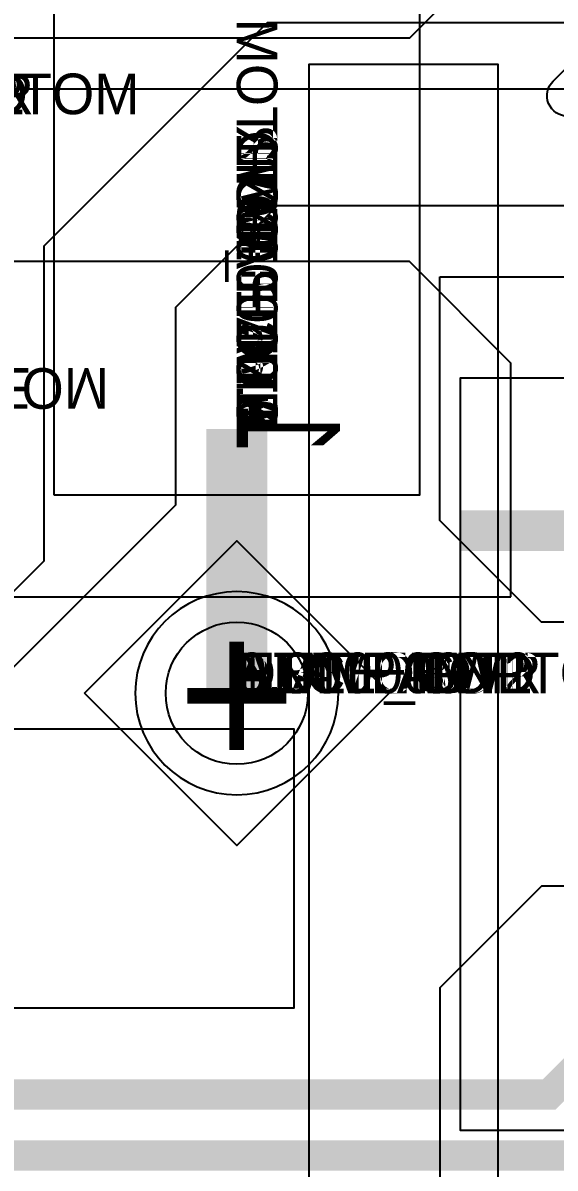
# Model space of a CAD drawing. Extents: x 0 to 323, y 0 to 320.
# Drawn here: x 62.45 to 65.07, y 11.06 to 16.7 of the extents above; entities that cross this region are included whole.
import ezdxf
from ezdxf.enums import TextEntityAlignment as Align

# ---------------------------------------------------------------- set-up
doc = ezdxf.new("R2010")
doc.units = 0
doc.header["$MEASUREMENT"] = 0
doc.layers.get('0').update_dxf_attribs({"linetype": 'CONTINUOUS'})
for name, color, linetype in [('CDN_FIGURES', 7, 'CONTINUOUS'), ('ETCH_BOTTOM', 7, 'CONTINUOUS'), ('ETCH_GND', 3, 'CONTINUOUS'), ('ETCH_INT1', 4, 'CONTINUOUS'), ('ETCH_INT2', 5, 'CONTINUOUS'), ('ETCH_PWR', 6, 'CONTINUOUS'), ('ETCH_TOP', 2, 'CONTINUOUS'), ('MANUFACTURING_NCLEGEND-1-6', 8, 'CONTINUOUS'), ('PACKAGE_GEOMETRY_ASSEMBLY_TOP', 11, 'CONTINUOUS'), ('PACKAGE_GEOMETRY_PIN_NUMBER', 9, 'CONTINUOUS')]:
    doc.layers.add(name, color=color, linetype=linetype)

# ---------------------------------------------------------------- blocks, each defined once
blk = doc.blocks.new('PAD_INFO')
for tag in ['SHAPE_TYPE', 'PAD_HEIGHT', 'PAD_LAYER', 'PAD_TYPE', 'PAD_WIDTH']:
    blk.add_attdef(tag, (0, 0), '', height=0.2)
at = {"flags": 2}
blk.add_attdef('CDN_TYPE', (0, 0), '', height=0.2, dxfattribs=at)
blk = doc.blocks.new('DRILL_INFO')
at = {"flags": 2}
blk.add_attdef('CDN_TYPE', (0, 0), '', height=0.2, dxfattribs=at)
for tag in ['FSHAPE', 'FCHAR', 'DRILL_HEIGHT', 'DIAMETER', 'PLATED', 'DRILL_WIDTH']:
    blk.add_attdef(tag, (0, 0), '', height=0.2)
blk = doc.blocks.new('VIA0700X0300')
at = {"layer": 'ETCH_BOTTOM'}
blk.add_circle((0, 0), 0.35, dxfattribs=at)
at = {"layer": 'ETCH_GND'}
blk.add_circle((0, 0), 0.35, dxfattribs=at)
at = {"layer": 'ETCH_INT1'}
blk.add_circle((0, 0), 0.35, dxfattribs=at)
at = {"layer": 'ETCH_INT2'}
blk.add_circle((0, 0), 0.35, dxfattribs=at)
at = {"layer": 'ETCH_PWR'}
blk.add_circle((0, 0), 0.35, dxfattribs=at)
at = {"layer": 'ETCH_TOP'}
blk.add_circle((0, 0), 0.35, dxfattribs=at)
ref = blk.add_blockref('PAD_INFO', (0, 0))
ref.add_attrib('PAD_LAYER', 'ETCH_TOP', (0, 0), dxfattribs={"height": 0.2})
ref.add_attrib('SHAPE_TYPE', 'NULL', (0, 0), dxfattribs={"height": 0.2})
ref.add_attrib('PAD_TYPE', 'ANTIPAD', (0, 0), dxfattribs={"height": 0.2})
ref.add_attrib('PAD_WIDTH', '0.000000', (0, 0), dxfattribs={"height": 0.2})
ref.add_attrib('PAD_HEIGHT', '0.000000', (0, 0), dxfattribs={"height": 0.2})
ref = blk.add_blockref('PAD_INFO', (0, 0))
ref.add_attrib('PAD_LAYER', 'ETCH_GND', (0, 0), dxfattribs={"height": 0.2})
ref.add_attrib('SHAPE_TYPE', 'NULL', (0, 0), dxfattribs={"height": 0.2})
ref.add_attrib('PAD_TYPE', 'ANTIPAD', (0, 0), dxfattribs={"height": 0.2})
ref.add_attrib('PAD_WIDTH', '0.000000', (0, 0), dxfattribs={"height": 0.2})
ref.add_attrib('PAD_HEIGHT', '0.000000', (0, 0), dxfattribs={"height": 0.2})
ref = blk.add_blockref('PAD_INFO', (0, 0))
ref.add_attrib('PAD_LAYER', 'ETCH_INT1', (0, 0), dxfattribs={"height": 0.2})
ref.add_attrib('SHAPE_TYPE', 'NULL', (0, 0), dxfattribs={"height": 0.2})
ref.add_attrib('PAD_TYPE', 'ANTIPAD', (0, 0), dxfattribs={"height": 0.2})
ref.add_attrib('PAD_WIDTH', '0.000000', (0, 0), dxfattribs={"height": 0.2})
ref.add_attrib('PAD_HEIGHT', '0.000000', (0, 0), dxfattribs={"height": 0.2})
ref = blk.add_blockref('PAD_INFO', (0, 0))
ref.add_attrib('PAD_LAYER', 'ETCH_INT2', (0, 0), dxfattribs={"height": 0.2})
ref.add_attrib('SHAPE_TYPE', 'NULL', (0, 0), dxfattribs={"height": 0.2})
ref.add_attrib('PAD_TYPE', 'ANTIPAD', (0, 0), dxfattribs={"height": 0.2})
ref.add_attrib('PAD_WIDTH', '0.000000', (0, 0), dxfattribs={"height": 0.2})
ref.add_attrib('PAD_HEIGHT', '0.000000', (0, 0), dxfattribs={"height": 0.2})
ref = blk.add_blockref('PAD_INFO', (0, 0))
ref.add_attrib('PAD_LAYER', 'ETCH_PWR', (0, 0), dxfattribs={"height": 0.2})
ref.add_attrib('SHAPE_TYPE', 'NULL', (0, 0), dxfattribs={"height": 0.2})
ref.add_attrib('PAD_TYPE', 'ANTIPAD', (0, 0), dxfattribs={"height": 0.2})
ref.add_attrib('PAD_WIDTH', '0.000000', (0, 0), dxfattribs={"height": 0.2})
ref.add_attrib('PAD_HEIGHT', '0.000000', (0, 0), dxfattribs={"height": 0.2})
ref = blk.add_blockref('PAD_INFO', (0, 0))
ref.add_attrib('PAD_LAYER', 'ETCH_BOTTOM', (0, 0), dxfattribs={"height": 0.2})
ref.add_attrib('SHAPE_TYPE', 'NULL', (0, 0), dxfattribs={"height": 0.2})
ref.add_attrib('PAD_TYPE', 'ANTIPAD', (0, 0), dxfattribs={"height": 0.2})
ref.add_attrib('PAD_WIDTH', '0.000000', (0, 0), dxfattribs={"height": 0.2})
ref.add_attrib('PAD_HEIGHT', '0.000000', (0, 0), dxfattribs={"height": 0.2})
ref = blk.add_blockref('PAD_INFO', (0, 0))
ref.add_attrib('PAD_LAYER', 'ETCH_TOP', (0, 0), dxfattribs={"height": 0.2})
ref.add_attrib('SHAPE_TYPE', 'NULL', (0, 0), dxfattribs={"height": 0.2})
ref.add_attrib('PAD_TYPE', 'THERMAL', (0, 0), dxfattribs={"height": 0.2})
ref.add_attrib('PAD_WIDTH', '0.000000', (0, 0), dxfattribs={"height": 0.2})
ref.add_attrib('PAD_HEIGHT', '0.000000', (0, 0), dxfattribs={"height": 0.2})
ref = blk.add_blockref('PAD_INFO', (0, 0))
ref.add_attrib('PAD_LAYER', 'ETCH_GND', (0, 0), dxfattribs={"height": 0.2})
ref.add_attrib('SHAPE_TYPE', 'NULL', (0, 0), dxfattribs={"height": 0.2})
ref.add_attrib('PAD_TYPE', 'THERMAL', (0, 0), dxfattribs={"height": 0.2})
ref.add_attrib('PAD_WIDTH', '0.000000', (0, 0), dxfattribs={"height": 0.2})
ref.add_attrib('PAD_HEIGHT', '0.000000', (0, 0), dxfattribs={"height": 0.2})
ref = blk.add_blockref('PAD_INFO', (0, 0))
ref.add_attrib('PAD_LAYER', 'ETCH_INT1', (0, 0), dxfattribs={"height": 0.2})
ref.add_attrib('SHAPE_TYPE', 'NULL', (0, 0), dxfattribs={"height": 0.2})
ref.add_attrib('PAD_TYPE', 'THERMAL', (0, 0), dxfattribs={"height": 0.2})
ref.add_attrib('PAD_WIDTH', '0.000000', (0, 0), dxfattribs={"height": 0.2})
ref.add_attrib('PAD_HEIGHT', '0.000000', (0, 0), dxfattribs={"height": 0.2})
ref = blk.add_blockref('PAD_INFO', (0, 0))
ref.add_attrib('PAD_LAYER', 'ETCH_INT2', (0, 0), dxfattribs={"height": 0.2})
ref.add_attrib('SHAPE_TYPE', 'NULL', (0, 0), dxfattribs={"height": 0.2})
ref.add_attrib('PAD_TYPE', 'THERMAL', (0, 0), dxfattribs={"height": 0.2})
ref.add_attrib('PAD_WIDTH', '0.000000', (0, 0), dxfattribs={"height": 0.2})
ref.add_attrib('PAD_HEIGHT', '0.000000', (0, 0), dxfattribs={"height": 0.2})
ref = blk.add_blockref('PAD_INFO', (0, 0))
ref.add_attrib('PAD_LAYER', 'ETCH_PWR', (0, 0), dxfattribs={"height": 0.2})
ref.add_attrib('SHAPE_TYPE', 'NULL', (0, 0), dxfattribs={"height": 0.2})
ref.add_attrib('PAD_TYPE', 'THERMAL', (0, 0), dxfattribs={"height": 0.2})
ref.add_attrib('PAD_WIDTH', '0.000000', (0, 0), dxfattribs={"height": 0.2})
ref.add_attrib('PAD_HEIGHT', '0.000000', (0, 0), dxfattribs={"height": 0.2})
ref = blk.add_blockref('PAD_INFO', (0, 0))
ref.add_attrib('PAD_LAYER', 'ETCH_BOTTOM', (0, 0), dxfattribs={"height": 0.2})
ref.add_attrib('SHAPE_TYPE', 'NULL', (0, 0), dxfattribs={"height": 0.2})
ref.add_attrib('PAD_TYPE', 'THERMAL', (0, 0), dxfattribs={"height": 0.2})
ref.add_attrib('PAD_WIDTH', '0.000000', (0, 0), dxfattribs={"height": 0.2})
ref.add_attrib('PAD_HEIGHT', '0.000000', (0, 0), dxfattribs={"height": 0.2})
ref = blk.add_blockref('PAD_INFO', (0, 0))
ref.add_attrib('PAD_LAYER', 'ETCH_TOP', (0, 0), dxfattribs={"height": 0.2})
ref.add_attrib('SHAPE_TYPE', 'CIRCLE', (0, 0), dxfattribs={"height": 0.2})
ref.add_attrib('PAD_TYPE', 'REGULAR', (0, 0), dxfattribs={"height": 0.2})
ref.add_attrib('PAD_WIDTH', '0.700000', (0, 0), dxfattribs={"height": 0.2})
ref.add_attrib('PAD_HEIGHT', '0.700000', (0, 0), dxfattribs={"height": 0.2})
ref = blk.add_blockref('PAD_INFO', (0, 0))
ref.add_attrib('PAD_LAYER', 'ETCH_GND', (0, 0), dxfattribs={"height": 0.2})
ref.add_attrib('SHAPE_TYPE', 'CIRCLE', (0, 0), dxfattribs={"height": 0.2})
ref.add_attrib('PAD_TYPE', 'REGULAR', (0, 0), dxfattribs={"height": 0.2})
ref.add_attrib('PAD_WIDTH', '0.700000', (0, 0), dxfattribs={"height": 0.2})
ref.add_attrib('PAD_HEIGHT', '0.700000', (0, 0), dxfattribs={"height": 0.2})
ref = blk.add_blockref('PAD_INFO', (0, 0))
ref.add_attrib('PAD_LAYER', 'ETCH_INT1', (0, 0), dxfattribs={"height": 0.2})
ref.add_attrib('SHAPE_TYPE', 'CIRCLE', (0, 0), dxfattribs={"height": 0.2})
ref.add_attrib('PAD_TYPE', 'REGULAR', (0, 0), dxfattribs={"height": 0.2})
ref.add_attrib('PAD_WIDTH', '0.700000', (0, 0), dxfattribs={"height": 0.2})
ref.add_attrib('PAD_HEIGHT', '0.700000', (0, 0), dxfattribs={"height": 0.2})
ref = blk.add_blockref('PAD_INFO', (0, 0))
ref.add_attrib('PAD_LAYER', 'ETCH_INT2', (0, 0), dxfattribs={"height": 0.2})
ref.add_attrib('SHAPE_TYPE', 'CIRCLE', (0, 0), dxfattribs={"height": 0.2})
ref.add_attrib('PAD_TYPE', 'REGULAR', (0, 0), dxfattribs={"height": 0.2})
ref.add_attrib('PAD_WIDTH', '0.700000', (0, 0), dxfattribs={"height": 0.2})
ref.add_attrib('PAD_HEIGHT', '0.700000', (0, 0), dxfattribs={"height": 0.2})
ref = blk.add_blockref('PAD_INFO', (0, 0))
ref.add_attrib('PAD_LAYER', 'ETCH_PWR', (0, 0), dxfattribs={"height": 0.2})
ref.add_attrib('SHAPE_TYPE', 'CIRCLE', (0, 0), dxfattribs={"height": 0.2})
ref.add_attrib('PAD_TYPE', 'REGULAR', (0, 0), dxfattribs={"height": 0.2})
ref.add_attrib('PAD_WIDTH', '0.700000', (0, 0), dxfattribs={"height": 0.2})
ref.add_attrib('PAD_HEIGHT', '0.700000', (0, 0), dxfattribs={"height": 0.2})
ref = blk.add_blockref('PAD_INFO', (0, 0))
ref.add_attrib('PAD_LAYER', 'ETCH_BOTTOM', (0, 0), dxfattribs={"height": 0.2})
ref.add_attrib('SHAPE_TYPE', 'CIRCLE', (0, 0), dxfattribs={"height": 0.2})
ref.add_attrib('PAD_TYPE', 'REGULAR', (0, 0), dxfattribs={"height": 0.2})
ref.add_attrib('PAD_WIDTH', '0.700000', (0, 0), dxfattribs={"height": 0.2})
ref.add_attrib('PAD_HEIGHT', '0.700000', (0, 0), dxfattribs={"height": 0.2})
ref = blk.add_blockref('DRILL_INFO', (0, 0))
ref.add_attrib('DIAMETER', '0.300000', (0, 0), dxfattribs={"height": 0.2})
ref.add_attrib('PLATED', 'PLATED', (0, 0), dxfattribs={"height": 0.2})
ref.add_attrib('FSHAPE', 'DIAMOND', (0, 0), dxfattribs={"height": 0.2})
ref.add_attrib('FCHAR', '+', (0, 0), dxfattribs={"height": 0.2})
ref.add_attrib('DRILL_WIDTH', '1.500000', (0, 0), dxfattribs={"height": 0.2})
ref.add_attrib('DRILL_HEIGHT', '1.500000', (0, 0), dxfattribs={"height": 0.2})
for tag in ['CDN_TYPE', 'PIN']:
    blk.add_attdef(tag, (0, 0), '', height=0.2)
at = {"flags": 2}
for tag in ['PSTKNAME', 'BBV']:
    blk.add_attdef(tag, (0, 0), '', height=0.2, dxfattribs=at)
blk = doc.blocks.new('FIGURE_DIAMOND')
at = {"layer": 'CDN_FIGURES'}
blk.add_lwpolyline([(-0.5, 0), (0, 0.5), (0.5, 0), (0, -0.5)], close=True, dxfattribs=at)
blk = doc.blocks.new('F361')
at = {"layer": 'PACKAGE_GEOMETRY_ASSEMBLY_TOP'}
blk.add_lwpolyline([(0.6, -9.475), (6.2, -9.475), (6.2, 1.025), (0.6, 1.025)], close=True, dxfattribs=at)
at = {"flags": 2}
for tag in ['SYMBOL_TYPE', 'CDN_TYPE', 'REFDES']:
    blk.add_attdef(tag, (0, 0), '', height=0.2, dxfattribs=at)
blk = doc.blocks.new('RC1650X2700TS_C1')
at = {"layer": 'ETCH_TOP'}
blk.add_lwpolyline([(0.825, 1.35), (-0.325, 1.35), (-0.825, 0.85), (-0.825, -1.35), (0.825, -1.35)], close=True, dxfattribs=at)
for tag in ['CDN_TYPE', 'PIN']:
    blk.add_attdef(tag, (0, 0), '', height=0.2)
at = {"flags": 2}
for tag in ['PSTKNAME', 'BBV']:
    blk.add_attdef(tag, (0, 0), '', height=0.2, dxfattribs=at)
blk = doc.blocks.new('RC1650X2700TS_C')
at = {"layer": 'ETCH_TOP'}
blk.add_lwpolyline([(-0.825, 1.35), (0.325, 1.35), (0.825, 0.85), (0.825, -1.35), (-0.825, -1.35)], close=True, dxfattribs=at)
ref = blk.add_blockref('PAD_INFO', (0, 0))
ref.add_attrib('PAD_LAYER', 'ETCH_TOP', (0, 0), dxfattribs={"height": 0.2})
ref.add_attrib('SHAPE_TYPE', 'NULL', (0, 0), dxfattribs={"height": 0.2})
ref.add_attrib('PAD_TYPE', 'ANTIPAD', (0, 0), dxfattribs={"height": 0.2})
ref.add_attrib('PAD_WIDTH', '0.000000', (0, 0), dxfattribs={"height": 0.2})
ref.add_attrib('PAD_HEIGHT', '0.000000', (0, 0), dxfattribs={"height": 0.2})
ref = blk.add_blockref('PAD_INFO', (0, 0))
ref.add_attrib('PAD_LAYER', 'ETCH_GND', (0, 0), dxfattribs={"height": 0.2})
ref.add_attrib('SHAPE_TYPE', 'NULL', (0, 0), dxfattribs={"height": 0.2})
ref.add_attrib('PAD_TYPE', 'ANTIPAD', (0, 0), dxfattribs={"height": 0.2})
ref.add_attrib('PAD_WIDTH', '0.000000', (0, 0), dxfattribs={"height": 0.2})
ref.add_attrib('PAD_HEIGHT', '0.000000', (0, 0), dxfattribs={"height": 0.2})
ref = blk.add_blockref('PAD_INFO', (0, 0))
ref.add_attrib('PAD_LAYER', 'ETCH_INT1', (0, 0), dxfattribs={"height": 0.2})
ref.add_attrib('SHAPE_TYPE', 'NULL', (0, 0), dxfattribs={"height": 0.2})
ref.add_attrib('PAD_TYPE', 'ANTIPAD', (0, 0), dxfattribs={"height": 0.2})
ref.add_attrib('PAD_WIDTH', '0.000000', (0, 0), dxfattribs={"height": 0.2})
ref.add_attrib('PAD_HEIGHT', '0.000000', (0, 0), dxfattribs={"height": 0.2})
ref = blk.add_blockref('PAD_INFO', (0, 0))
ref.add_attrib('PAD_LAYER', 'ETCH_INT2', (0, 0), dxfattribs={"height": 0.2})
ref.add_attrib('SHAPE_TYPE', 'NULL', (0, 0), dxfattribs={"height": 0.2})
ref.add_attrib('PAD_TYPE', 'ANTIPAD', (0, 0), dxfattribs={"height": 0.2})
ref.add_attrib('PAD_WIDTH', '0.000000', (0, 0), dxfattribs={"height": 0.2})
ref.add_attrib('PAD_HEIGHT', '0.000000', (0, 0), dxfattribs={"height": 0.2})
ref = blk.add_blockref('PAD_INFO', (0, 0))
ref.add_attrib('PAD_LAYER', 'ETCH_PWR', (0, 0), dxfattribs={"height": 0.2})
ref.add_attrib('SHAPE_TYPE', 'NULL', (0, 0), dxfattribs={"height": 0.2})
ref.add_attrib('PAD_TYPE', 'ANTIPAD', (0, 0), dxfattribs={"height": 0.2})
ref.add_attrib('PAD_WIDTH', '0.000000', (0, 0), dxfattribs={"height": 0.2})
ref.add_attrib('PAD_HEIGHT', '0.000000', (0, 0), dxfattribs={"height": 0.2})
ref = blk.add_blockref('PAD_INFO', (0, 0))
ref.add_attrib('PAD_LAYER', 'ETCH_BOTTOM', (0, 0), dxfattribs={"height": 0.2})
ref.add_attrib('SHAPE_TYPE', 'NULL', (0, 0), dxfattribs={"height": 0.2})
ref.add_attrib('PAD_TYPE', 'ANTIPAD', (0, 0), dxfattribs={"height": 0.2})
ref.add_attrib('PAD_WIDTH', '0.000000', (0, 0), dxfattribs={"height": 0.2})
ref.add_attrib('PAD_HEIGHT', '0.000000', (0, 0), dxfattribs={"height": 0.2})
ref = blk.add_blockref('PAD_INFO', (0, 0))
ref.add_attrib('PAD_LAYER', 'ETCH_TOP', (0, 0), dxfattribs={"height": 0.2})
ref.add_attrib('SHAPE_TYPE', 'NULL', (0, 0), dxfattribs={"height": 0.2})
ref.add_attrib('PAD_TYPE', 'THERMAL', (0, 0), dxfattribs={"height": 0.2})
ref.add_attrib('PAD_WIDTH', '0.000000', (0, 0), dxfattribs={"height": 0.2})
ref.add_attrib('PAD_HEIGHT', '0.000000', (0, 0), dxfattribs={"height": 0.2})
ref = blk.add_blockref('PAD_INFO', (0, 0))
ref.add_attrib('PAD_LAYER', 'ETCH_GND', (0, 0), dxfattribs={"height": 0.2})
ref.add_attrib('SHAPE_TYPE', 'NULL', (0, 0), dxfattribs={"height": 0.2})
ref.add_attrib('PAD_TYPE', 'THERMAL', (0, 0), dxfattribs={"height": 0.2})
ref.add_attrib('PAD_WIDTH', '0.000000', (0, 0), dxfattribs={"height": 0.2})
ref.add_attrib('PAD_HEIGHT', '0.000000', (0, 0), dxfattribs={"height": 0.2})
ref = blk.add_blockref('PAD_INFO', (0, 0))
ref.add_attrib('PAD_LAYER', 'ETCH_INT1', (0, 0), dxfattribs={"height": 0.2})
ref.add_attrib('SHAPE_TYPE', 'NULL', (0, 0), dxfattribs={"height": 0.2})
ref.add_attrib('PAD_TYPE', 'THERMAL', (0, 0), dxfattribs={"height": 0.2})
ref.add_attrib('PAD_WIDTH', '0.000000', (0, 0), dxfattribs={"height": 0.2})
ref.add_attrib('PAD_HEIGHT', '0.000000', (0, 0), dxfattribs={"height": 0.2})
ref = blk.add_blockref('PAD_INFO', (0, 0))
ref.add_attrib('PAD_LAYER', 'ETCH_INT2', (0, 0), dxfattribs={"height": 0.2})
ref.add_attrib('SHAPE_TYPE', 'NULL', (0, 0), dxfattribs={"height": 0.2})
ref.add_attrib('PAD_TYPE', 'THERMAL', (0, 0), dxfattribs={"height": 0.2})
ref.add_attrib('PAD_WIDTH', '0.000000', (0, 0), dxfattribs={"height": 0.2})
ref.add_attrib('PAD_HEIGHT', '0.000000', (0, 0), dxfattribs={"height": 0.2})
ref = blk.add_blockref('PAD_INFO', (0, 0))
ref.add_attrib('PAD_LAYER', 'ETCH_PWR', (0, 0), dxfattribs={"height": 0.2})
ref.add_attrib('SHAPE_TYPE', 'NULL', (0, 0), dxfattribs={"height": 0.2})
ref.add_attrib('PAD_TYPE', 'THERMAL', (0, 0), dxfattribs={"height": 0.2})
ref.add_attrib('PAD_WIDTH', '0.000000', (0, 0), dxfattribs={"height": 0.2})
ref.add_attrib('PAD_HEIGHT', '0.000000', (0, 0), dxfattribs={"height": 0.2})
ref = blk.add_blockref('PAD_INFO', (0, 0))
ref.add_attrib('PAD_LAYER', 'ETCH_BOTTOM', (0, 0), dxfattribs={"height": 0.2})
ref.add_attrib('SHAPE_TYPE', 'NULL', (0, 0), dxfattribs={"height": 0.2})
ref.add_attrib('PAD_TYPE', 'THERMAL', (0, 0), dxfattribs={"height": 0.2})
ref.add_attrib('PAD_WIDTH', '0.000000', (0, 0), dxfattribs={"height": 0.2})
ref.add_attrib('PAD_HEIGHT', '0.000000', (0, 0), dxfattribs={"height": 0.2})
ref = blk.add_blockref('PAD_INFO', (0, 0))
ref.add_attrib('PAD_LAYER', 'ETCH_GND', (0, 0), dxfattribs={"height": 0.2})
ref.add_attrib('SHAPE_TYPE', 'NULL', (0, 0), dxfattribs={"height": 0.2})
ref.add_attrib('PAD_TYPE', 'REGULAR', (0, 0), dxfattribs={"height": 0.2})
ref.add_attrib('PAD_WIDTH', '0.000000', (0, 0), dxfattribs={"height": 0.2})
ref.add_attrib('PAD_HEIGHT', '0.000000', (0, 0), dxfattribs={"height": 0.2})
ref = blk.add_blockref('PAD_INFO', (0, 0))
ref.add_attrib('PAD_LAYER', 'ETCH_INT1', (0, 0), dxfattribs={"height": 0.2})
ref.add_attrib('SHAPE_TYPE', 'NULL', (0, 0), dxfattribs={"height": 0.2})
ref.add_attrib('PAD_TYPE', 'REGULAR', (0, 0), dxfattribs={"height": 0.2})
ref.add_attrib('PAD_WIDTH', '0.000000', (0, 0), dxfattribs={"height": 0.2})
ref.add_attrib('PAD_HEIGHT', '0.000000', (0, 0), dxfattribs={"height": 0.2})
ref = blk.add_blockref('PAD_INFO', (0, 0))
ref.add_attrib('PAD_LAYER', 'ETCH_INT2', (0, 0), dxfattribs={"height": 0.2})
ref.add_attrib('SHAPE_TYPE', 'NULL', (0, 0), dxfattribs={"height": 0.2})
ref.add_attrib('PAD_TYPE', 'REGULAR', (0, 0), dxfattribs={"height": 0.2})
ref.add_attrib('PAD_WIDTH', '0.000000', (0, 0), dxfattribs={"height": 0.2})
ref.add_attrib('PAD_HEIGHT', '0.000000', (0, 0), dxfattribs={"height": 0.2})
ref = blk.add_blockref('PAD_INFO', (0, 0))
ref.add_attrib('PAD_LAYER', 'ETCH_PWR', (0, 0), dxfattribs={"height": 0.2})
ref.add_attrib('SHAPE_TYPE', 'NULL', (0, 0), dxfattribs={"height": 0.2})
ref.add_attrib('PAD_TYPE', 'REGULAR', (0, 0), dxfattribs={"height": 0.2})
ref.add_attrib('PAD_WIDTH', '0.000000', (0, 0), dxfattribs={"height": 0.2})
ref.add_attrib('PAD_HEIGHT', '0.000000', (0, 0), dxfattribs={"height": 0.2})
ref = blk.add_blockref('PAD_INFO', (0, 0))
ref.add_attrib('PAD_LAYER', 'ETCH_BOTTOM', (0, 0), dxfattribs={"height": 0.2})
ref.add_attrib('SHAPE_TYPE', 'NULL', (0, 0), dxfattribs={"height": 0.2})
ref.add_attrib('PAD_TYPE', 'REGULAR', (0, 0), dxfattribs={"height": 0.2})
ref.add_attrib('PAD_WIDTH', '0.000000', (0, 0), dxfattribs={"height": 0.2})
ref.add_attrib('PAD_HEIGHT', '0.000000', (0, 0), dxfattribs={"height": 0.2})
ref = blk.add_blockref('DRILL_INFO', (0, 0))
ref.add_attrib('DIAMETER', '0.000000', (0, 0), dxfattribs={"height": 0.2})
ref.add_attrib('PLATED', 'PLATED', (0, 0), dxfattribs={"height": 0.2})
ref.add_attrib('FSHAPE', 'NULL', (0, 0), dxfattribs={"height": 0.2})
ref.add_attrib('DRILL_WIDTH', '0.000000', (0, 0), dxfattribs={"height": 0.2})
ref.add_attrib('DRILL_HEIGHT', '0.000000', (0, 0), dxfattribs={"height": 0.2})
ref = blk.add_blockref('PAD_INFO', (0, 0))
ref.add_attrib('PAD_LAYER', 'ETCH_TOP', (0, 0), dxfattribs={"height": 0.2})
ref.add_attrib('SHAPE_TYPE', 'SHAPE', (0, 0), dxfattribs={"height": 0.2})
ref.add_attrib('PAD_TYPE', 'REGULAR', (0, 0), dxfattribs={"height": 0.2})
ref.add_attrib('PAD_WIDTH', '1.650000', (0, 0), dxfattribs={"height": 0.2})
ref.add_attrib('PAD_HEIGHT', '2.700000', (0, 0), dxfattribs={"height": 0.2})
for tag in ['CDN_TYPE', 'PIN']:
    blk.add_attdef(tag, (0, 0), '', height=0.2)
at = {"flags": 2}
for tag in ['PSTKNAME', 'BBV']:
    blk.add_attdef(tag, (0, 0), '', height=0.2, dxfattribs=at)
blk = doc.blocks.new('F94')
at = {"layer": 'PACKAGE_GEOMETRY_ASSEMBLY_TOP'}
blk.add_lwpolyline([(-0.325, -0.9), (3.075, -0.9), (3.075, 0.9), (-0.325, 0.9)], close=True, dxfattribs=at)
at = {"layer": 'ETCH_TOP'}
ref = blk.add_blockref('RC1650X2700TS_C', (0, 0), dxfattribs=at)
ref.add_attrib('CDN_TYPE', 'PIN', (0, 0), dxfattribs={"height": 0.2})
ref.add_attrib('PIN', '1', (0, 0), dxfattribs={"height": 0.2})
ref = blk.add_blockref('RC1650X2700TS_C1', (2.75, 0), dxfattribs=at)
ref.add_attrib('CDN_TYPE', 'PIN', (0, 0), dxfattribs={"height": 0.2})
ref.add_attrib('PIN', '2', (0, 0), dxfattribs={"height": 0.2})
at = {"flags": 2}
for tag in ['SYMBOL_TYPE', 'CDN_TYPE', 'REFDES']:
    blk.add_attdef(tag, (0, 0), '', height=0.2, dxfattribs=at)
blk = doc.blocks.new('RC1700X3200TS_C1')
at = {"layer": 'ETCH_TOP'}
blk.add_lwpolyline([(0.85, 1.6), (0.85, -1.6), (-0.85, -1.6), (-0.85, 1.1), (-0.35, 1.6)], close=True, dxfattribs=at)
for tag in ['CDN_TYPE', 'PIN']:
    blk.add_attdef(tag, (0, 0), '', height=0.2)
at = {"flags": 2}
for tag in ['PSTKNAME', 'BBV']:
    blk.add_attdef(tag, (0, 0), '', height=0.2, dxfattribs=at)
blk = doc.blocks.new('RC1700X3200TS_C')
at = {"layer": 'ETCH_TOP'}
blk.add_lwpolyline([(-0.85, 1.6), (-0.85, -1.6), (0.85, -1.6), (0.85, 1.1), (0.35, 1.6)], close=True, dxfattribs=at)
for tag in ['CDN_TYPE', 'PIN']:
    blk.add_attdef(tag, (0, 0), '', height=0.2)
at = {"flags": 2}
for tag in ['PSTKNAME', 'BBV']:
    blk.add_attdef(tag, (0, 0), '', height=0.2, dxfattribs=at)
blk = doc.blocks.new('F136')
at = {"layer": 'PACKAGE_GEOMETRY_ASSEMBLY_TOP'}
blk.add_lwpolyline([(-3.35, -1.5), (0.35, -1.5), (0.35, 1.5), (-3.35, 1.5)], close=True, dxfattribs=at)
blk.add_solid([(-0.5, -1.5), (-0.3, -1.5), (-0.5, 1.5), (-0.3, 1.5)], dxfattribs=at)
at = {"layer": 'ETCH_TOP'}
for name, p in [('RC1700X3200TS_C', (-3, 0)), ('RC1700X3200TS_C1', (0, 0))]:
    blk.add_blockref(name, p, dxfattribs=at)
at = {"flags": 2}
for tag in ['SYMBOL_TYPE', 'CDN_TYPE', 'REFDES']:
    blk.add_attdef(tag, (0, 0), '', height=0.2, dxfattribs=at)
blk = doc.blocks.new('RC1000X1500TS')
ref = blk.add_blockref('PAD_INFO', (0, 0))
ref.add_attrib('PAD_LAYER', 'ETCH_BOTTOM', (0, 0), dxfattribs={"height": 0.2})
ref.add_attrib('SHAPE_TYPE', 'NULL', (0, 0), dxfattribs={"height": 0.2})
ref.add_attrib('PAD_TYPE', 'ANTIPAD', (0, 0), dxfattribs={"height": 0.2})
ref.add_attrib('PAD_WIDTH', '0.000000', (0, 0), dxfattribs={"height": 0.2})
ref.add_attrib('PAD_HEIGHT', '0.000000', (0, 0), dxfattribs={"height": 0.2})
ref = blk.add_blockref('PAD_INFO', (0, 0))
ref.add_attrib('PAD_LAYER', 'ETCH_BOTTOM', (0, 0), dxfattribs={"height": 0.2})
ref.add_attrib('SHAPE_TYPE', 'NULL', (0, 0), dxfattribs={"height": 0.2})
ref.add_attrib('PAD_TYPE', 'THERMAL', (0, 0), dxfattribs={"height": 0.2})
ref.add_attrib('PAD_WIDTH', '0.000000', (0, 0), dxfattribs={"height": 0.2})
ref.add_attrib('PAD_HEIGHT', '0.000000', (0, 0), dxfattribs={"height": 0.2})
ref = blk.add_blockref('PAD_INFO', (0, 0))
ref.add_attrib('PAD_LAYER', 'ETCH_BOTTOM', (0, 0), dxfattribs={"height": 0.2})
ref.add_attrib('SHAPE_TYPE', 'NULL', (0, 0), dxfattribs={"height": 0.2})
ref.add_attrib('PAD_TYPE', 'REGULAR', (0, 0), dxfattribs={"height": 0.2})
ref.add_attrib('PAD_WIDTH', '0.000000', (0, 0), dxfattribs={"height": 0.2})
ref.add_attrib('PAD_HEIGHT', '0.000000', (0, 0), dxfattribs={"height": 0.2})
ref = blk.add_blockref('PAD_INFO', (0, 0))
ref.add_attrib('PAD_LAYER', 'ETCH_TOP', (0, 0), dxfattribs={"height": 0.2})
ref.add_attrib('SHAPE_TYPE', 'RECTANGLE', (0, 0), dxfattribs={"height": 0.2})
ref.add_attrib('PAD_TYPE', 'REGULAR', (0, 0), dxfattribs={"height": 0.2})
ref.add_attrib('PAD_WIDTH', '1.000000', (0, 0), dxfattribs={"height": 0.2})
ref.add_attrib('PAD_HEIGHT', '1.500000', (0, 0), dxfattribs={"height": 0.2})
for tag in ['CDN_TYPE', 'PIN']:
    blk.add_attdef(tag, (0, 0), '', height=0.2)
at = {"flags": 2}
for tag in ['PSTKNAME', 'BBV']:
    blk.add_attdef(tag, (0, 0), '', height=0.2, dxfattribs=at)
blk = doc.blocks.new('F56')
at = {"layer": 'ETCH_TOP'}
blk.add_blockref('RC1000X1500TS', (1.75, 0), dxfattribs=at)
at = {"flags": 2}
for tag in ['SYMBOL_TYPE', 'CDN_TYPE', 'REFDES']:
    blk.add_attdef(tag, (0, 0), '', height=0.2, dxfattribs=at)

msp = doc.modelspace()

# ---------------------------------------------------------------- linework, layer by layer
at = {"layer": 'ETCH_BOTTOM'}
for points, format in [([(74.65, 40.45, 0.15, 0.15, 0), (72.625, 38.425, 0.15, 0.15, 0), (72.625, 34.1118, 0.15, 0.15, 0), (72.375, 33.8618, 0.15, 0.15, 0), (72.375, 18.3375, 0.15, 0.15, 0), (65.1625, 11.125, 0.15, 0.15, 0), (53.4777, 11.125, 0.15, 0.15, 0), (50.6777, 8.325, 0.15, 0.15, 0), (36.225, 8.325, 0.15, 0.15, 0), (33.85, 10.7, 0.15, 0.15, 0)], "xyseb"), ([(72.05, 34.35, 0.15, 0.15, 0), (72.05, 31.1001, 0.15, 0.15, 0), (72.075, 31.0751, 0.15, 0.15, 0), (72.075, 18.4618, 0.15, 0.15, 0), (65.0382, 11.425, 0.15, 0.15, 0), (53.3534, 11.425, 0.15, 0.15, 0), (50.5534, 8.625, 0.15, 0.15, 0), (37.825, 8.625, 0.15, 0.15, 0), (31.75, 14.7, 0.15, 0.15, 0), (31.75, 22.6, 0.15, 0.15, 0)], "xyseb"), ([(70.8388, 17.8268), (65.3111, 12.2991, -0.668179), (65.138, 12.3708), (65.138, 13.2249), (65.5001, 13.2249), (65.5001, 15.2943), (65.138, 15.6564), (65.138, 16.24), (65.1292, 16.24, -0.668179), (65.0575, 16.4131), (65.494, 16.8496), (65.5143, 16.8501, 0.950307), (65.5468, 18.0483), (65.5001, 18.0519), (65.5001, 18.9251), (63.4236, 18.9251), (63.2243, 19.1243, 0.520154), (62.2565, 18.9543)], "xyb"), ([(63.5, 14.7, 0.3, 0.3, 0), (63.5, 13.4, 0.3, 0.3, 0)], "xyseb")]:
    msp.add_lwpolyline(points, format=format, dxfattribs=at)
msp.add_lwpolyline([(50.2501, 9.0501), (50.2501, 11.1193), (49.3694, 12), (50.2501, 12.8807), (50.2501, 14.3389), (50.4254, 14.3389), (56.4768, 20.3903, -0.668179), (56.6499, 20.3186), (56.6499, 16.5499), (57.5036, 16.5499), (57.5178, 16.5226, 0.217433), (57.9109, 16.2162), (57.9499, 16.207), (57.9499, 13.5999), (61.4999, 13.5999), (61.4999, 13.2249), (63.781, 13.2249), (63.781, 11.8501), (53.1773, 11.8501), (50.3773, 9.0501)], format="xyb", close=True, dxfattribs=at)
at = {"layer": 'ETCH_INT1'}
msp.add_lwpolyline([(87.5527, 19.25), (69.55, 19.25), (67, 16.7), (63.65, 16.7), (62.55, 15.6), (62.55, 14.05), (60.6, 12.1), (52.3, 12.1), (51.7, 11.5), (45.8915, 11.5)], dxfattribs=at)
msp.add_lwpolyline([(51.678, 11.206), (52.346, 11.874), (60.746, 11.874), (63.2, 14.328), (63.2, 15.3), (63.7, 15.8), (65.6217, 15.8), (65.6343, 15.7678, 0.682571), (66.5657, 15.7678), (66.5783, 15.8), (67.25, 15.8), (70.05, 18.6), (70.4779, 18.6, -0.575908), (70.5659, 18.4483, 1.724017), (71.4341, 18.4483, -0.575908), (71.5221, 18.6), (87.629, 18.6, -0.519323)], format="xyb", dxfattribs=at)
msp.add_lwpolyline([(63.5, 13.9001, 1), (63.5, 12.8999, 1)], format="xyb", close=True, dxfattribs=at)
at = {"layer": 'ETCH_INT2'}
msp.add_lwpolyline([(30.0271, 8.88), (63.856, 8.88), (63.856, 16.496), (64.786, 16.496), (64.786, 8.241), (62.962, 8.241, 0.660641), (62.8888, 8.0694, -0.513679), (62.4998, 5.9919, 0.636779), (62.4998, 5.8081, -4.507415), (61.4002, 5.8081, 0.636779), (61.4002, 5.9919, -0.513679), (61.0112, 8.0694, 0.660641), (60.938, 8.241), (55.512, 8.241, 0.660641), (55.4388, 8.0694, -0.513679), (55.0498, 5.9919, 0.636779), (55.0498, 5.8081, -4.507415), (53.9502, 5.8081, 0.636779), (53.9502, 5.9919, -0.513679), (53.5612, 8.0694, 0.660641), (53.488, 8.241), (17.699, 8.241)], format="xyb", dxfattribs=at)
at = {"layer": 'ETCH_PWR'}
msp.add_lwpolyline([(64.0001, 13.4, 1), (62.9999, 13.4, 1)], format="xyb", close=True, dxfattribs=at)

# ---------------------------------------------------------------- block references
for name, p, rotation in [('F361', (67.8, 17.4), 180), ('F136', (66.1, 14.6), 90)]:
    msp.add_blockref(name, p, dxfattribs=dict(rotation=rotation))
at = {"xscale": -1}
for name, p, rotation in [('F94', (63.5, 14.7), 270), ('F56', (59.1, 15), 180)]:
    msp.add_blockref(name, p, dxfattribs=dict(at, rotation=rotation))
at = {"layer": 'ETCH_TOP'}
for p in [(61, 16.25), (63.5, 13.4)]:
    msp.add_blockref('VIA0700X0300', p, dxfattribs=at)
at = {"layer": 'MANUFACTURING_NCLEGEND-1-6', "xscale": 1.5, "yscale": 1.5}
msp.add_blockref('FIGURE_DIAMOND', (63.5, 13.4), dxfattribs=at)

# ---------------------------------------------------------------- texts
at = {"layer": 'MANUFACTURING_NCLEGEND-1-6'}
msp.add_text('+', height=0.75, dxfattribs=at).set_placement((63.5, 13.4), align=Align.MIDDLE_CENTER)
at = {"layer": 'PACKAGE_GEOMETRY_PIN_NUMBER', "text_generation_flag": 2, "width": 0.649606}
msp.add_text('1', height=0.508, rotation=270, dxfattribs=at).set_placement((63.5, 14.7), align=Align.CENTER)

doc.saveas('drawing.dxf')
